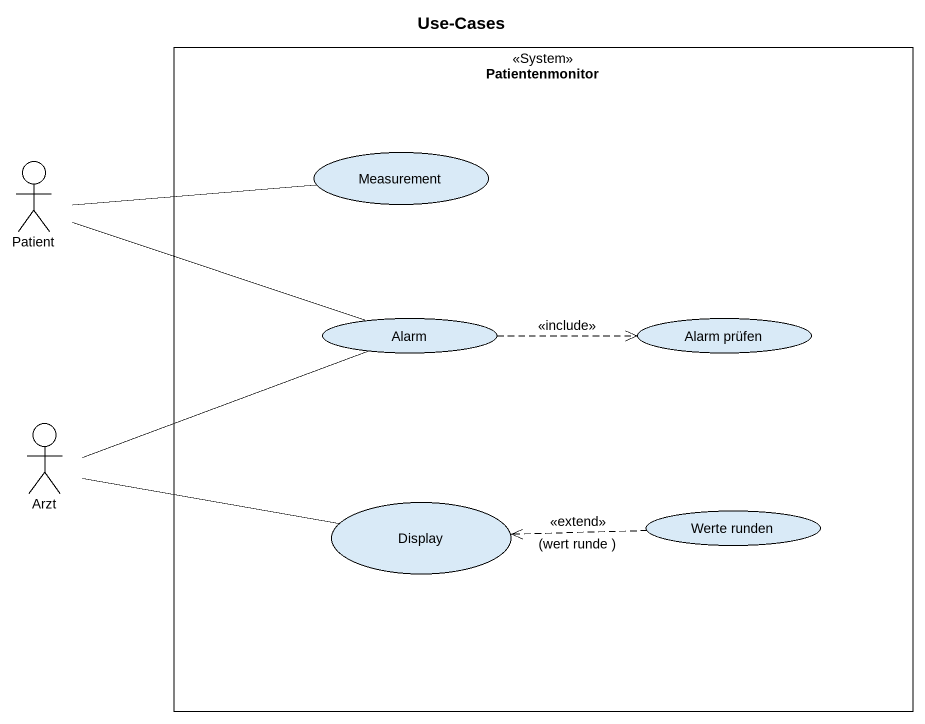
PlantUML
@startuml
title Use-Cases
rectangle Patientenmonitor <<System>> {
  usecase Measurement
  usecase Alarm
  usecase "Alarm prüfen" as Alarm_prüfen
  usecase Display
  usecase "Werte runden" as Werte_runden
}
actor Patient
actor Arzt
Patient -right- Measurement
Patient -right- Alarm
Alarm .right.> Alarm_prüfen : <<include>>
Arzt -right- Alarm
Arzt -right- Display
Werte_runden .left.> Display : <<extend>>\n(wert runde )
@enduml
